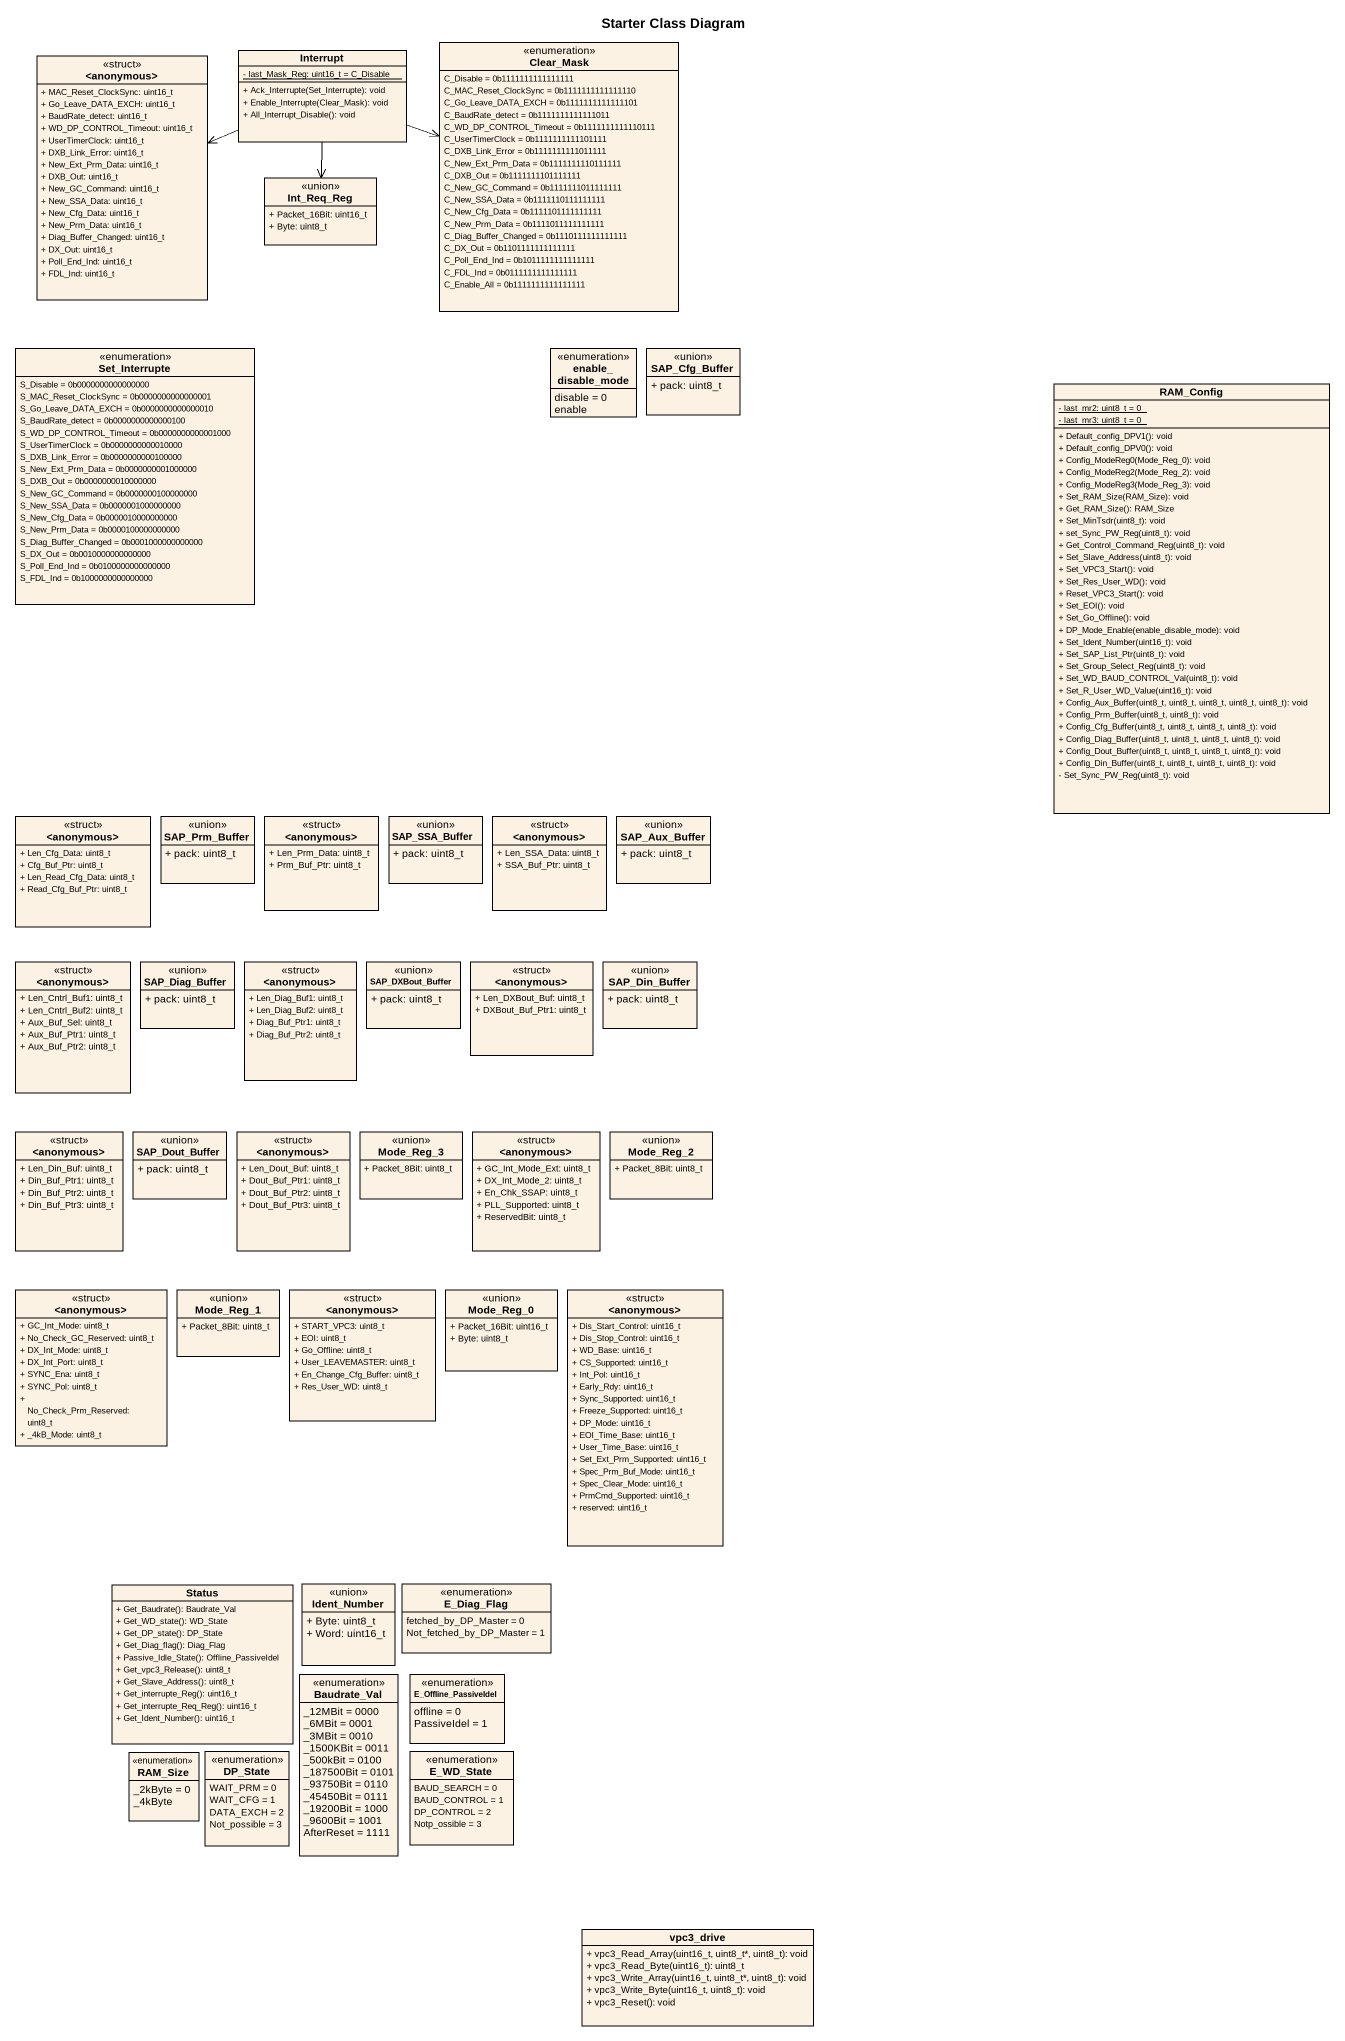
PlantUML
@startuml
title Starter Class Diagram
hide circle
hide empty members
skinparam classAttributeIconSize 0
class Interrupt {
  {static} - last_Mask_Reg: uint16_t = C_Disable
  + Ack_Interrupte(Set_Interrupte): void
  + Enable_Interrupte(Clear_Mask): void
  + All_Interrupt_Disable(): void
}
enum Clear_Mask {
  C_Disable = 0b1111111111111111
  C_MAC_Reset_ClockSync = 0b1111111111111110
  C_Go_Leave_DATA_EXCH = 0b1111111111111101
  C_BaudRate_detect = 0b1111111111111011
  C_WD_DP_CONTROL_Timeout = 0b1111111111110111
  C_UserTimerClock = 0b1111111111101111
  C_DXB_Link_Error = 0b1111111111011111
  C_New_Ext_Prm_Data = 0b1111111110111111
  C_DXB_Out = 0b1111111101111111
  C_New_GC_Command = 0b1111111011111111
  C_New_SSA_Data = 0b1111110111111111
  C_New_Cfg_Data = 0b1111101111111111
  C_New_Prm_Data = 0b1111011111111111
  C_Diag_Buffer_Changed = 0b1110111111111111
  C_DX_Out = 0b1101111111111111
  C_Poll_End_Ind = 0b1011111111111111
  C_FDL_Ind = 0b0111111111111111
  C_Enable_All = 0b1111111111111111
}
class "<anonymous>" as anonymous <<struct>> {
  + MAC_Reset_ClockSync: uint16_t
  + Go_Leave_DATA_EXCH: uint16_t
  + BaudRate_detect: uint16_t
  + WD_DP_CONTROL_Timeout: uint16_t
  + UserTimerClock: uint16_t
  + DXB_Link_Error: uint16_t
  + New_Ext_Prm_Data: uint16_t
  + DXB_Out: uint16_t
  + New_GC_Command: uint16_t
  + New_SSA_Data: uint16_t
  + New_Cfg_Data: uint16_t
  + New_Prm_Data: uint16_t
  + Diag_Buffer_Changed: uint16_t
  + DX_Out: uint16_t
  + Poll_End_Ind: uint16_t
  + FDL_Ind: uint16_t
}
class Int_Req_Reg <<union>> {
  + Packet_16Bit: uint16_t
  + Byte: uint8_t
}
enum Set_Interrupte {
  S_Disable = 0b0000000000000000
  S_MAC_Reset_ClockSync = 0b0000000000000001
  S_Go_Leave_DATA_EXCH = 0b0000000000000010
  S_BaudRate_detect = 0b0000000000000100
  S_WD_DP_CONTROL_Timeout = 0b0000000000001000
  S_UserTimerClock = 0b0000000000010000
  S_DXB_Link_Error = 0b0000000000100000
  S_New_Ext_Prm_Data = 0b0000000001000000
  S_DXB_Out = 0b0000000010000000
  S_New_GC_Command = 0b0000000100000000
  S_New_SSA_Data = 0b0000001000000000
  S_New_Cfg_Data = 0b0000010000000000
  S_New_Prm_Data = 0b0000100000000000
  S_Diag_Buffer_Changed = 0b0001000000000000
  S_DX_Out = 0b0010000000000000
  S_Poll_End_Ind = 0b0100000000000000
  S_FDL_Ind = 0b1000000000000000
}
enum enable_disable_mode {
  disable = 0
  enable
}
class SAP_Cfg_Buffer <<union>> {
  + pack: uint8_t
}
class RAM_Config {
  {static} - last_mr2: uint8_t = 0
  {static} - last_mr3: uint8_t = 0
  + Default_config_DPV1(): void
  + Default_config_DPV0(): void
  + Config_ModeReg0(Mode_Reg_0): void
  + Config_ModeReg2(Mode_Reg_2): void
  + Config_ModeReg3(Mode_Reg_3): void
  + Set_RAM_Size(RAM_Size): void
  + Get_RAM_Size(): RAM_Size
  + Set_MinTsdr(uint8_t): void
  + set_Sync_PW_Reg(uint8_t): void
  + Get_Control_Command_Reg(uint8_t): void
  + Set_Slave_Address(uint8_t): void
  + Set_VPC3_Start(): void
  + Set_Res_User_WD(): void
  + Reset_VPC3_Start(): void
  + Set_EOI(): void
  + Set_Go_Offline(): void
  + DP_Mode_Enable(enable_disable_mode): void
  + Set_Ident_Number(uint16_t): void
  + Set_SAP_List_Ptr(uint8_t): void
  + Set_Group_Select_Reg(uint8_t): void
  + Set_WD_BAUD_CONTROL_Val(uint8_t): void
  + Set_R_User_WD_Value(uint16_t): void
  + Config_Aux_Buffer(uint8_t, uint8_t, uint8_t, uint8_t, uint8_t): void
  + Config_Prm_Buffer(uint8_t, uint8_t): void
  + Config_Cfg_Buffer(uint8_t, uint8_t, uint8_t, uint8_t): void
  + Config_Diag_Buffer(uint8_t, uint8_t, uint8_t, uint8_t): void
  + Config_Dout_Buffer(uint8_t, uint8_t, uint8_t, uint8_t): void
  + Config_Din_Buffer(uint8_t, uint8_t, uint8_t, uint8_t): void
  - Set_Sync_PW_Reg(uint8_t): void
}
class "<anonymous>" as anonymous_2 <<struct>> {
  + Len_Cfg_Data: uint8_t
  + Cfg_Buf_Ptr: uint8_t
  + Len_Read_Cfg_Data: uint8_t
  + Read_Cfg_Buf_Ptr: uint8_t
}
class SAP_Prm_Buffer <<union>> {
  + pack: uint8_t
}
class "<anonymous>" as anonymous_3 <<struct>> {
  + Len_Prm_Data: uint8_t
  + Prm_Buf_Ptr: uint8_t
}
class SAP_SSA_Buffer <<union>> {
  + pack: uint8_t
}
class "<anonymous>" as anonymous_4 <<struct>> {
  + Len_SSA_Data: uint8_t
  + SSA_Buf_Ptr: uint8_t
}
class SAP_Aux_Buffer <<union>> {
  + pack: uint8_t
}
class "<anonymous>" as anonymous_5 <<struct>> {
  + Len_Cntrl_Buf1: uint8_t
  + Len_Cntrl_Buf2: uint8_t
  + Aux_Buf_Sel: uint8_t
  + Aux_Buf_Ptr1: uint8_t
  + Aux_Buf_Ptr2: uint8_t
}
class SAP_Diag_Buffer <<union>> {
  + pack: uint8_t
}
class "<anonymous>" as anonymous_6 <<struct>> {
  + Len_Diag_Buf1: uint8_t
  + Len_Diag_Buf2: uint8_t
  + Diag_Buf_Ptr1: uint8_t
  + Diag_Buf_Ptr2: uint8_t
}
class SAP_DXBout_Buffer <<union>> {
  + pack: uint8_t
}
class "<anonymous>" as anonymous_7 <<struct>> {
  + Len_DXBout_Buf: uint8_t
  + DXBout_Buf_Ptr1: uint8_t
}
class SAP_Din_Buffer <<union>> {
  + pack: uint8_t
}
class "<anonymous>" as anonymous_8 <<struct>> {
  + Len_Din_Buf: uint8_t
  + Din_Buf_Ptr1: uint8_t
  + Din_Buf_Ptr2: uint8_t
  + Din_Buf_Ptr3: uint8_t
}
class SAP_Dout_Buffer <<union>> {
  + pack: uint8_t
}
class "<anonymous>" as anonymous_9 <<struct>> {
  + Len_Dout_Buf: uint8_t
  + Dout_Buf_Ptr1: uint8_t
  + Dout_Buf_Ptr2: uint8_t
  + Dout_Buf_Ptr3: uint8_t
}
class Mode_Reg_3 <<union>> {
  + Packet_8Bit: uint8_t
}
class "<anonymous>" as anonymous_10 <<struct>> {
  + GC_Int_Mode_Ext: uint8_t
  + DX_Int_Mode_2: uint8_t
  + En_Chk_SSAP: uint8_t
  + PLL_Supported: uint8_t
  + ReservedBit: uint8_t
}
class Mode_Reg_2 <<union>> {
  + Packet_8Bit: uint8_t
}
class "<anonymous>" as anonymous_11 <<struct>> {
  + GC_Int_Mode: uint8_t
  + No_Check_GC_Reserved: uint8_t
  + DX_Int_Mode: uint8_t
  + DX_Int_Port: uint8_t
  + SYNC_Ena: uint8_t
  + SYNC_Pol: uint8_t
  + No_Check_Prm_Reserved: uint8_t
  + _4kB_Mode: uint8_t
}
class Mode_Reg_1 <<union>> {
  + Packet_8Bit: uint8_t
}
class "<anonymous>" as anonymous_12 <<struct>> {
  + START_VPC3: uint8_t
  + EOI: uint8_t
  + Go_Offline: uint8_t
  + User_LEAVEMASTER: uint8_t
  + En_Change_Cfg_Buffer: uint8_t
  + Res_User_WD: uint8_t
}
class Mode_Reg_0 <<union>> {
  + Packet_16Bit: uint16_t
  + Byte: uint8_t
}
class "<anonymous>" as anonymous_13 <<struct>> {
  + Dis_Start_Control: uint16_t
  + Dis_Stop_Control: uint16_t
  + WD_Base: uint16_t
  + CS_Supported: uint16_t
  + Int_Pol: uint16_t
  + Early_Rdy: uint16_t
  + Sync_Supported: uint16_t
  + Freeze_Supported: uint16_t
  + DP_Mode: uint16_t
  + EOI_Time_Base: uint16_t
  + User_Time_Base: uint16_t
  + Set_Ext_Prm_Supported: uint16_t
  + Spec_Prm_Buf_Mode: uint16_t
  + Spec_Clear_Mode: uint16_t
  + PrmCmd_Supported: uint16_t
  + reserved: uint16_t
}
class Status {
  + Get_Baudrate(): Baudrate_Val
  + Get_WD_state(): WD_State
  + Get_DP_state(): DP_State
  + Get_Diag_flag(): Diag_Flag
  + Passive_Idle_State(): Offline_PassiveIdel
  + Get_vpc3_Release(): uint8_t
  + Get_Slave_Address(): uint8_t
  + Get_interrupte_Reg(): uint16_t
  + Get_interrupte_Req_Reg(): uint16_t
  + Get_Ident_Number(): uint16_t
}
class Ident_Number <<union>> {
  + Byte: uint8_t
  + Word: uint16_t
}
enum E_Diag_Flag {
  fetched_by_DP_Master = 0
  Not_fetched_by_DP_Master = 1
}
enum Baudrate_Val {
  _12MBit = 0000
  _6MBit = 0001
  _3MBit = 0010
  _1500KBit = 0011
  _500kBit = 0100
  _187500Bit = 0101
  _93750Bit = 0110
  _45450Bit = 0111
  _19200Bit = 1000
  _9600Bit = 1001
  AfterReset = 1111
}
enum E_Offline_PassiveIdel {
  offline = 0
  PassiveIdel = 1
}
enum RAM_Size {
  _2kByte = 0
  _4kByte
}
enum DP_State {
  WAIT_PRM = 0
  WAIT_CFG = 1
  DATA_EXCH = 2
  Not_possible = 3
}
enum E_WD_State {
  BAUD_SEARCH = 0
  BAUD_CONTROL = 1
  DP_CONTROL = 2
  Notp_ossible = 3
}
class vpc3_drive {
  + vpc3_Read_Array(uint16_t, uint8_t*, uint8_t): void
  + vpc3_Read_Byte(uint16_t): uint8_t
  + vpc3_Write_Array(uint16_t, uint8_t*, uint8_t): void
  + vpc3_Write_Byte(uint16_t, uint8_t): void
  + vpc3_Reset(): void
}
Interrupt -right-> Clear_Mask
Interrupt -left-> anonymous
Interrupt --> Int_Req_Reg
@enduml
